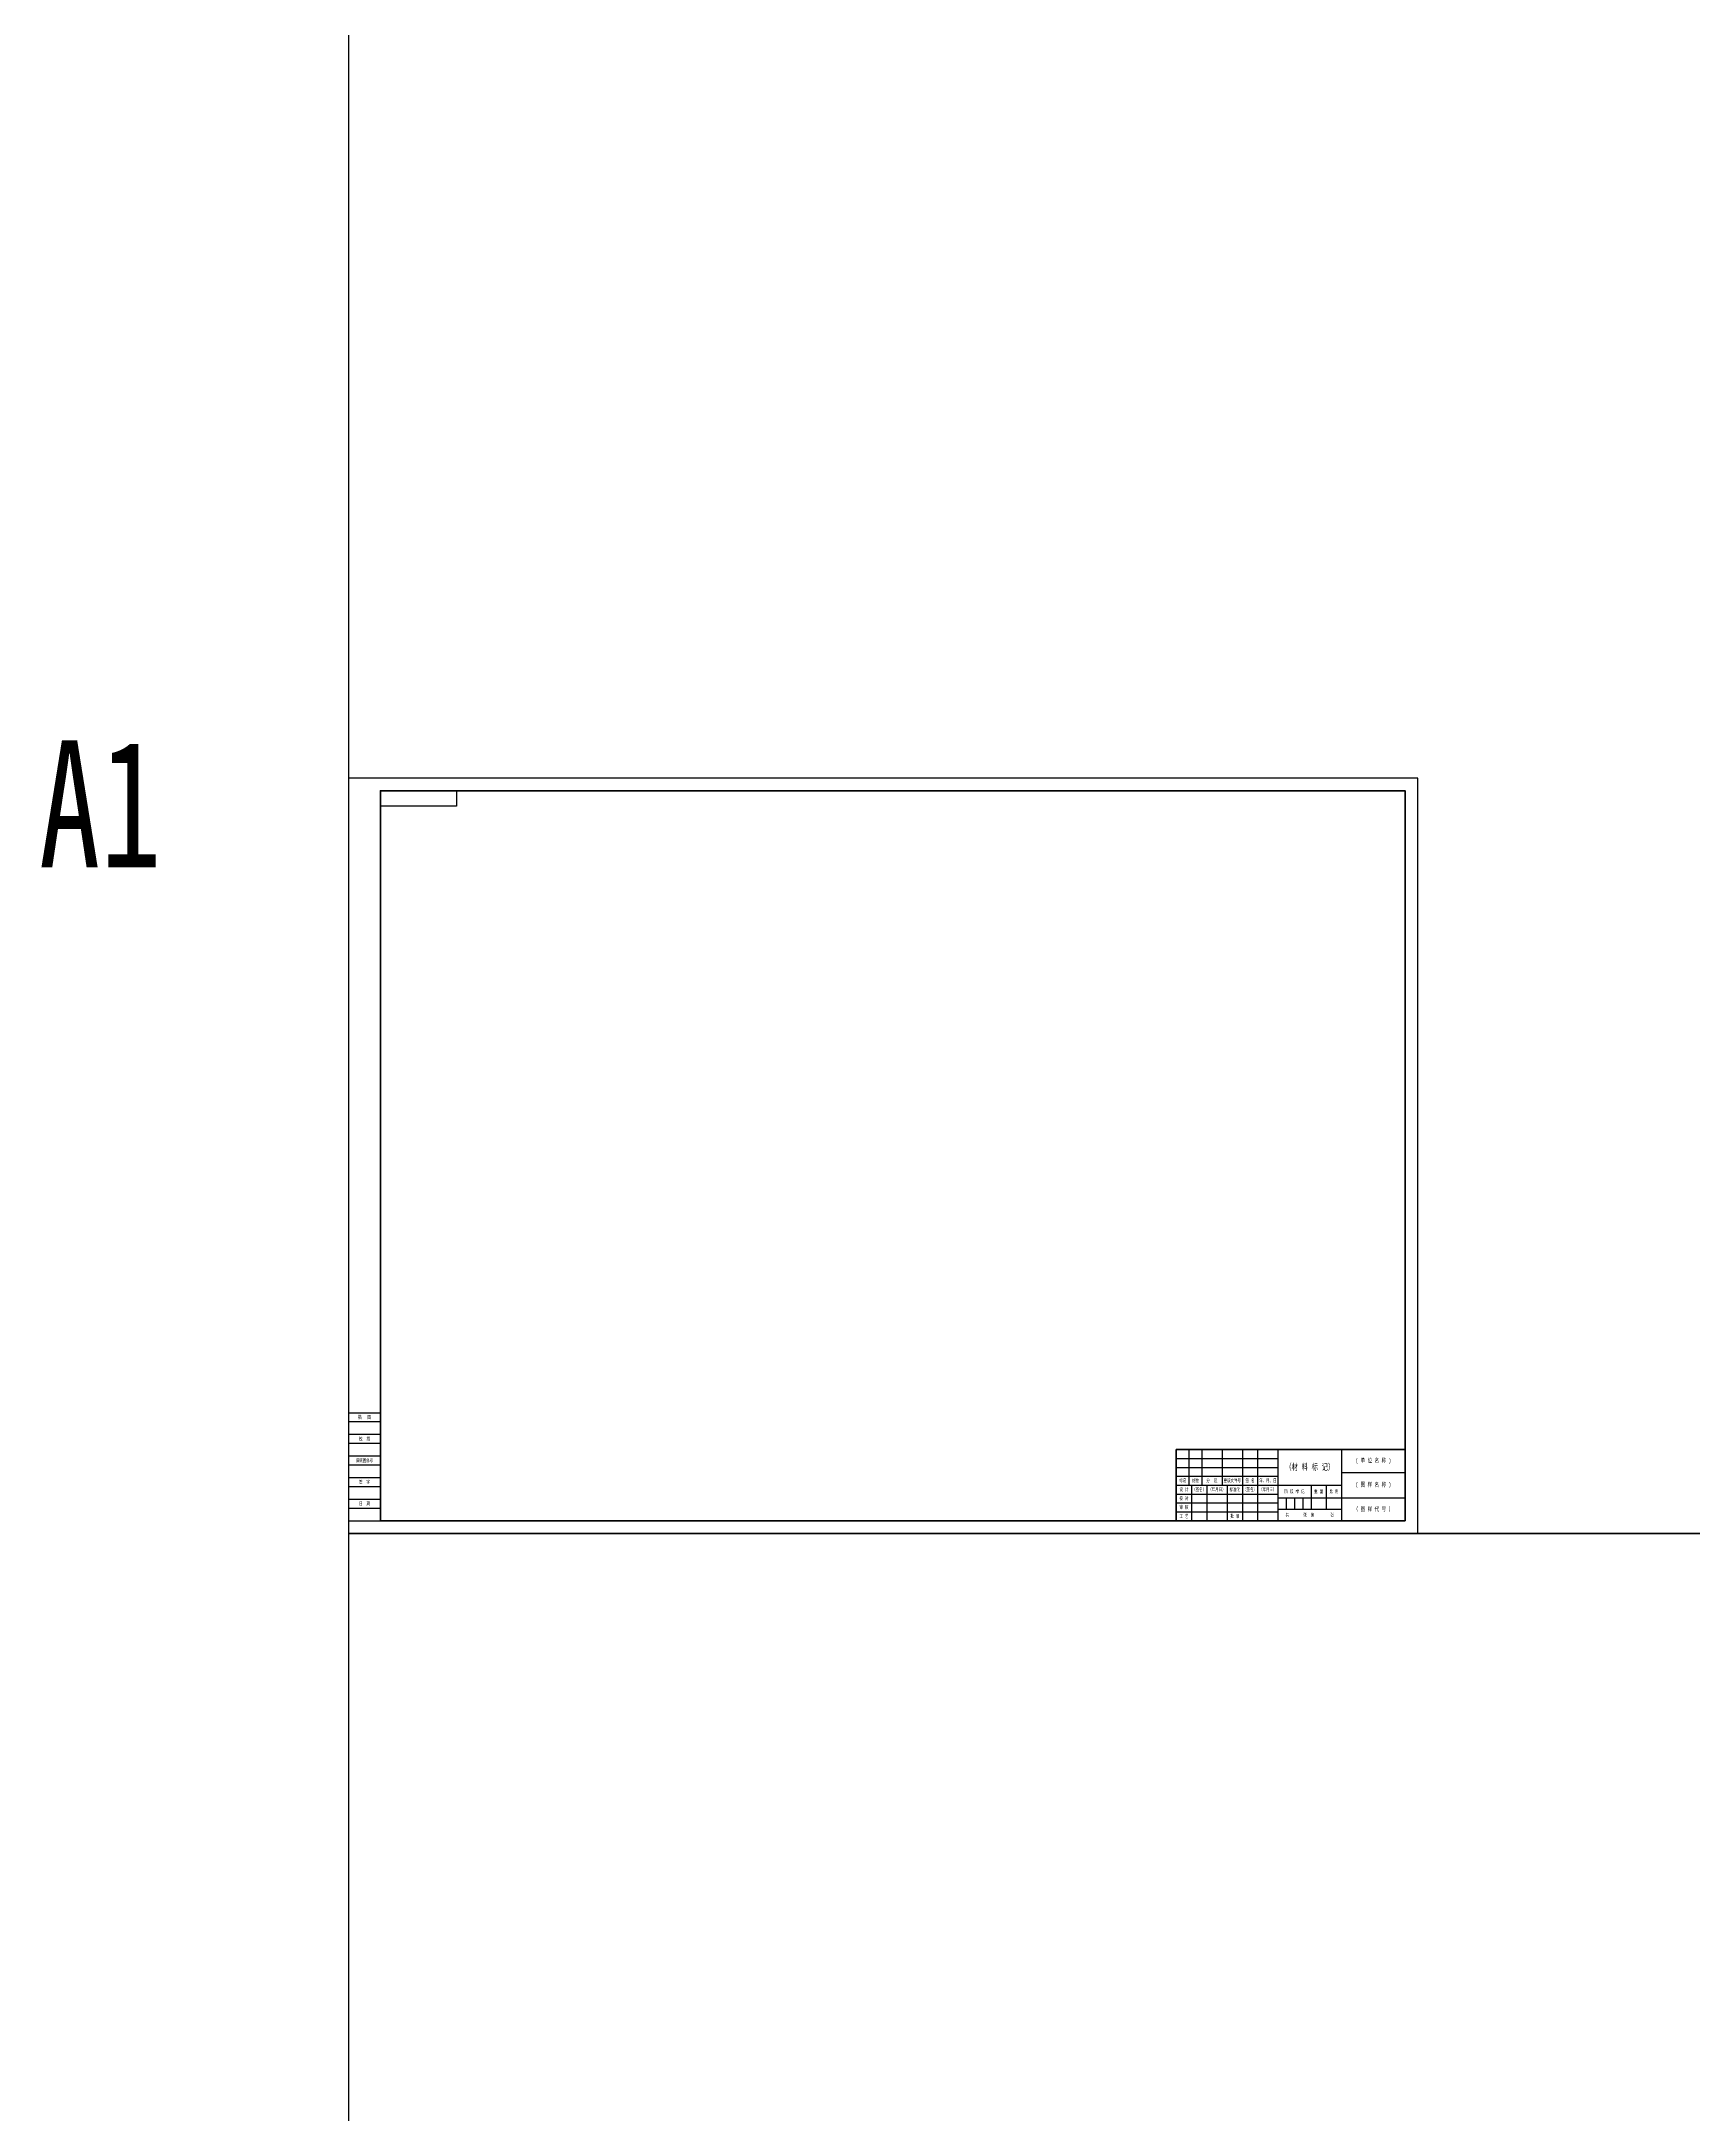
# Model space of a CAD drawing. Header units: millimetres. Extents: x -242 to 4956, y 0 to 6520.
# Drawn here: x -242 to 1058, y 3260 to 4890 of the extents above; entities that cross this region are included whole.
import ezdxf
from ezdxf.enums import TextEntityAlignment as Align

# ---------------------------------------------------------------- set-up
doc = ezdxf.new("R2010")
doc.units = ezdxf.units.MM
doc.styles.get("Standard").update_dxf_attribs({"font": '', "width": 0.71})
doc.styles.add('样式 1', font='', dxfattribs={"width": 0.71})
doc.styles.get('Standard').set_extended_font_data('SimSun')
doc.styles.get('样式 1').set_extended_font_data('SimSun')

msp = doc.modelspace()

# ---------------------------------------------------------------- linework, layer by layer
for p, q in [((0, 3812), (25, 3812)), ((0, 3805), (25, 3805)), ((0, 3795), (25, 3795)), ((0, 3788), (25, 3788)), ((661, 3783), (661, 3755)), ((671, 3783), (671, 3755)), ((687, 3783), (687, 3755)), ((703, 3783), (703, 3727)), ((715, 3783), (715, 3727)), ((731, 3783), (731, 3727)), ((781, 3783), (781, 3727)), ((0, 3778), (25, 3778)), ((0, 3771), (25, 3771)), ((651, 3776), (731, 3776)), ((651, 3769), (731, 3769)), ((0, 3761), (25, 3761)), ((0, 3754), (25, 3754)), ((651, 3762), (731, 3762)), ((651, 3755), (781, 3755)), ((663, 3755), (663, 3727)), ((675, 3755), (675, 3727)), ((691, 3755), (691, 3727)), ((757, 3755), (757, 3736)), ((769, 3755), (769, 3736)), ((781, 3765), (831, 3765)), ((0, 3744), (25, 3744)), ((0, 3737), (25, 3737)), ((651, 3748), (731, 3748)), ((651, 3741), (731, 3741)), ((651, 3734), (731, 3734)), ((731, 3745), (831, 3745)), ((731, 3736), (781, 3736)), ((737.5, 3745), (737.5, 3736)), ((744, 3745), (744, 3736)), ((750.5, 3745), (750.5, 3736)), ((0, 3727), (25, 3727))]:
    msp.add_line(p, q)
for points in [[(0, 3717), (1239, 3717), (1239, 4956), (0, 4956)], [(0, 3717), (841, 3717), (841, 4311), (0, 4311)], [(85, 4289), (25, 4289), (25, 4301), (85, 4301)], [(0, 2478), (1239, 2478), (1239, 3717), (0, 3717)]]:
    msp.add_lwpolyline(points, close=True)
at = {"lineweight": 70}
for points in [[(25, 3727), (831, 3727), (831, 4301), (25, 4301)], [(831, 3727), (651, 3727), (651, 3783), (831, 3783)]]:
    msp.add_lwpolyline(points, close=True, dxfattribs=at)

# ---------------------------------------------------------------- texts
at = {"width": 0.71}
msp.add_text('A1', height=100, dxfattribs=at).set_placement((-243.6, 4240.7))
at = {"style": '样式 1', "width": 0.7}
for s, p in [('描   图', (12.5, 3808.5)), ('校  描', (12.5, 3791.5)), ('旧底图总号', (12.5, 3774.5)), ('签  字', (12.5, 3757.5)), ('日  期', (12.5, 3740.6))]:
    msp.add_text(s, height=2.75, dxfattribs=at).set_placement(p, align=Align.MIDDLE_CENTER)
at = {"attachment_point": 5, "style": '样式 1'}
for s, width, insert, char_height in [('（材 料 标 记）', 55.823, (756, 3769), 5), ('( 单 位 名 称 )', 50, (806, 3774), 3.5), ('标记', 10, (656, 3758.5), 2.75), ('设 计', 12, (657, 3751.5), 2.75), ('{\\fFangSong_GB2312|b0|i0|c134|p49;处数}', 10, (666, 3758.5), 2.75), ('（签名）', 12, (669, 3751.5), 2.75), ('分  区', 16, (679, 3758.5), 2.75), ('（年月日）', 16, (683, 3751.5), 2.75), ('更该文件号', 18.974, (695, 3758.5), 2.75), ('标准化', 12, (697, 3751.5), 2.75), ('（签名）', 12, (709, 3751.5), 2.75), ('年、月、日', 16, (723, 3758.5), 2.75), ('（年月日）', 16, (723, 3751.5), 2.75), ('阶 段 标 记', 26, (744, 3750), 2.75), ('重 量', 12, (763, 3750), 2.75), ('比 例', 12, (775, 3750), 2.75), ('( 图 样 名 称 )', 50, (806, 3755), 3.5), ('校 对', 12, (657, 3744.5), 2.75), ('审 核', 12, (657, 3737.5), 2.75), ('共       张  第        张', 50, (756, 3731.5), 2.75), ('（ 图 样 代 号 ）', 50, (806, 3736), 3.5), ('工 艺', 12, (657, 3730.5), 2.75), ('批 准', 12, (697, 3730.5), 2.75)]:
    msp.add_mtext_dynamic_manual_height_columns(s, width=width, gutter_width=12.5, heights=[0], dxfattribs=dict(at, insert=insert, char_height=char_height))
at = {"insert": (709, 3758.5), "char_height": 2.75, "attachment_point": 5, "style": '样式 1'}
msp.add_mtext_dynamic_auto_height_columns('签 名', width=12, gutter_width=12.5, height=7, count=1, dxfattribs=at)

doc.saveas('drawing.dxf')
